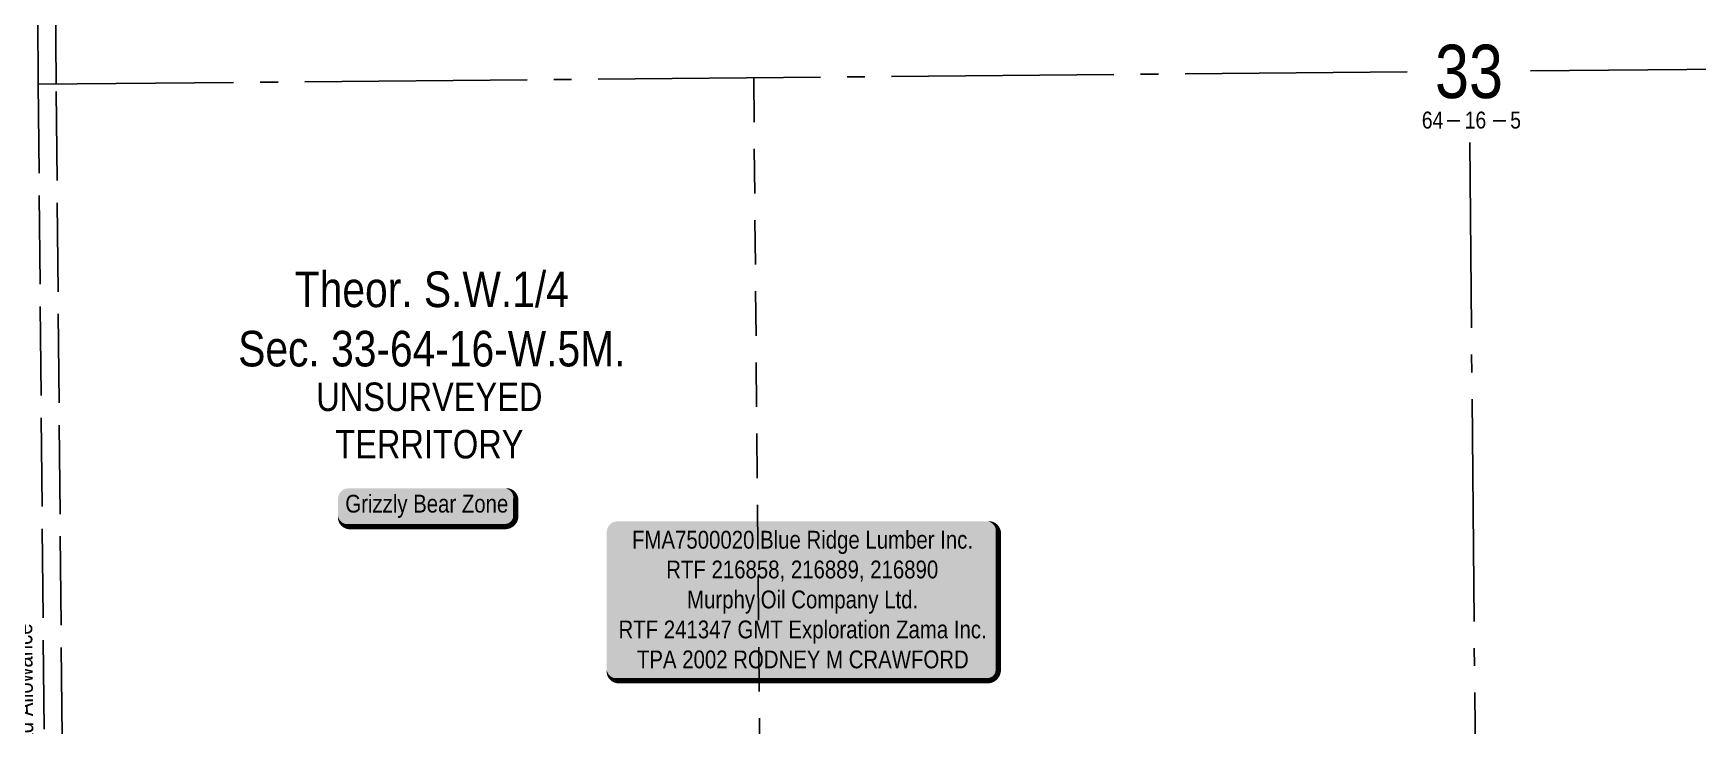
# Model space of a CAD drawing. Extents: x 538089 to 546766, y 6046620 to 6052605.
# Drawn here: x 540702 to 541638, y 6048048 to 6048437 of the extents above; entities that cross this region are included whole.
import ezdxf
from ezdxf.enums import TextEntityAlignment as Align

# ---------------------------------------------------------------- set-up
doc = ezdxf.new("R2010")
doc.units = 0
doc.header["$LTSCALE"] = 5
for name, pattern in [('foc-LSD', [8, 5, -3]), ('foc-QUARTERLINE', [33, 25, -3, 2, -3]), ('foc-UNSURVEYED', [12.5, 10, -2.5])]:
    doc.linetypes.add(name, pattern=pattern)
for name, color, linetype in [('10', 1, 'Continuous'), ('9', 3, 'Continuous'), ('AS-SURFACE IMPACT', 7, 'Continuous'), ('AS-WILDLIFE-BLOCK', 131, 'Continuous'), ('C-SYMBOL', 7, 'Continuous'), ('L-QSEC', 8, 'foc-QUARTERLINE'), ('L-ROAD-T', 7, 'Continuous'), ('L-SECLBL', 7, 'Continuous'), ('L-SECTION-LSD', 7, 'foc-LSD'), ('L-UNS-T', 3, 'Continuous'), ('L-USEC', 7, 'foc-UNSURVEYED')]:
    doc.layers.add(name, color=color, linetype=linetype)
doc.styles.add('175L', font='ARIALN.TTF', dxfattribs={"height": 20})
doc.styles.add('80', font='ARIALN.TTF', dxfattribs={"height": 10})
doc.styles.add('80L', font='ARIALN.TTF', dxfattribs={"height": 10})
doc.styles.add('SIMPLEX', font='ARIALN.TTF')

# ---------------------------------------------------------------- blocks, each defined once
blk = doc.blocks.new('L-SECLBL')
at = {"layer": '9', "color": 7}
for p, q in [((-5.08, -27.83), (-12.29, -27.83)), ((20.7, -27.83), (13.5, -27.83))]:
    blk.add_line(p, q, dxfattribs=at)
at = {"layer": '10', "color": 2, "style": 'SIMPLEX'}
blk.add_attdef('SEC', text='', height=30, dxfattribs=at).set_placement((0, 0), align=Align.MIDDLE)
at = {"layer": '10', "color": 5, "style": '80L'}
blk.add_attdef('TWP', text='', height=9.5, dxfattribs=at).set_placement((-14.43, -27.37), align=Align.MIDDLE_RIGHT)
blk.add_attdef('RGE', text='', height=9.5, dxfattribs=at).set_placement((3.62, -27.37), align=Align.MIDDLE_CENTER)
blk.add_attdef('MER', text='', height=9.5, dxfattribs=at).set_placement((23.17, -27.37), align=Align.MIDDLE_LEFT)
blk = doc.blocks.new('*U501')
h = blk.add_hatch(color=255)
edge = h.paths.add_edge_path()
edge.add_line((-44, -11.5), (44, -11.5))
edge.add_arc((44, -5.5), 6, 270, 360)
edge.add_line((50, -5.5), (50, 4))
edge.add_arc((44, 4), 6, 0, 90)
edge.add_line((44, 10), (-44, 10))
edge.add_arc((-44, 4), 6, 90, 180)
edge.add_line((-50, 4), (-50, -5.5))
edge.add_arc((-44, -5.5), 6, 180, 270)
at = {"color": 131, "flags": 128}
blk.add_lwpolyline([(-44, -11.5, 3, 3, 0), (44, -11.5, 3, 3, 0.414214), (50, -5.5, 3, 3, 0), (50, 4, 3, 0, 0.414214), (44, 10, 0, 0, 0), (-44, 10, 0, 0, 0.414214), (-50, 4, 0, 0, 0), (-50, -5.5, 0, 3, 0.414214)], format="xyseb", close=True, dxfattribs=at)
at = {"color": 131, "style": '80'}
blk.add_attdef('ENTER_TEXT_001', (-35.99, -5), '', height=10, dxfattribs=at)
blk = doc.blocks.new('*U507')
h = blk.add_hatch(color=255)
edge = h.paths.add_edge_path()
edge.add_line((-104, -45.5), (104, -45.5))
edge.add_arc((104, -39.5), 6, 270, 360)
edge.add_line((110, -39.5), (110, 38))
edge.add_arc((104, 38), 6, 0, 90)
edge.add_line((104, 44), (-104, 44))
edge.add_arc((-104, 38), 6, 90, 180)
edge.add_line((-110, 38), (-110, -39.5))
edge.add_arc((-104, -39.5), 6, 180, 270)
at = {"color": 44, "flags": 128}
blk.add_lwpolyline([(-104, -45.5, 3, 3, 0), (104, -45.5, 3, 3, 0.414214), (110, -39.5, 3, 3, 0), (110, 38, 3, 0, 0.414214), (104, 44, 0, 0, 0), (-104, 44, 0, 0, 0.414214), (-110, 38, 0, 0, 0), (-110, -39.5, 0, 3, 0.414214)], format="xyseb", close=True, dxfattribs=at)
at = {"color": 44, "style": '80'}
blk.add_attdef('ENTER_TEXT_001', (-35.99, -5), '', height=10, dxfattribs=at)

msp = doc.modelspace()

# ---------------------------------------------------------------- linework, layer by layer
at = {"layer": 'L-QSEC'}
for p, q in [((542313.504, 6048423.02), (541543.654, 6048416.134)), ((541474.375, 6048415.515), (540704.626, 6048408.63)), ((541516.431, 6047611.621), (541509.426, 6048375.827))]:
    msp.add_line(p, q, dxfattribs=at)
at = {"layer": 'L-SECTION-LSD', "flags": 128}
msp.add_lwpolyline([(541106.843, 6048412.228), (541110.493, 6048010.118)], dxfattribs=at)
at = {"layer": 'L-USEC'}
for p, q in [((540703.729, 6048508.59), (540704.626, 6048408.63)), ((540714.665, 6048408.72), (540713.767, 6048508.68)), ((540704.626, 6048408.63), (540711.854, 6047604.396)), ((540721.893, 6047604.486), (540714.665, 6048408.72))]:
    msp.add_line(p, q, dxfattribs=at)

# ---------------------------------------------------------------- block references
at = {"layer": 'AS-SURFACE IMPACT'}
ref = msp.add_blockref('*U507', (541134.314, 6048118.847), dxfattribs=dict(at, xscale=1.000506938824607, yscale=1.000506938824607, zscale=1.000506938824607))
ref.add_attrib('ENTER_TEXT_001', 'FMA7500020 Blue Ridge Lumber Inc.', (541038.433, 6048147.546), dxfattribs={"layer": '0', "color": 44, "height": 10.00507, "style": '80'})
ref.add_attrib('ENTER_TEXT_002', 'RTF 216858, 216889, 216890', (541057.682, 6048130.83), dxfattribs={"layer": '0', "color": 44, "height": 10.00507, "style": '80'})
ref.add_attrib('ENTER_TEXT_003', 'Murphy Oil Company Ltd.', (541069.397, 6048113.977), dxfattribs={"layer": '0', "color": 44, "height": 10.00507, "style": '80'})
ref.add_attrib('ENTER_TEXT_004', 'RTF 241347 GMT Exploration Zama Inc.', (541030.841, 6048097.125), dxfattribs={"layer": '0', "color": 44, "height": 10.00507, "style": '80'})
ref.add_attrib('ENTER_TEXT_005', 'TPA 2002 RODNEY M CRAWFORD', (541041.197, 6048080.272), dxfattribs={"layer": '0', "color": 44, "height": 10.00507, "style": '80'})
at = {"layer": 'AS-WILDLIFE-BLOCK'}
ref = msp.add_blockref('*U501', (540923.114, 6048171.438), dxfattribs=dict(at, xscale=0.99947887, yscale=0.99947887, zscale=0.99947887))
ref.add_attrib('ENTER_TEXT_001', 'Grizzly Bear Zone', (540877.227, 6048167.821), dxfattribs={"layer": '0', "color": 131, "height": 9.99479, "style": '80'})
at = {"layer": 'L-SECLBL'}
msp.add_blockref('L-SECLBL', (541509.059, 6048415.825), dxfattribs=at).add_auto_attribs({'SEC': '33', 'TWP': '64', 'RGE': '16', 'MER': '5'})

# ---------------------------------------------------------------- texts
at = {"layer": 'C-SYMBOL', "color": 3, "insert": (540925.889, 6048303.311), "char_height": 20, "width": 244.72241, "attachment_point": 2, "style": '175L'}
msp.add_mtext('Theor. S.W.1/4\\PSec. 33-64-16-W.5M.', dxfattribs=at)
at = {"layer": 'L-UNS-T', "color": 3, "insert": (540924.495, 6048219.475), "char_height": 15.99175, "attachment_point": 5, "style": '80L'}
msp.add_mtext_dynamic_manual_height_columns('UNSURVEYED TERRITORY', width=126.41375, gutter_width=47.5, heights=[0], dxfattribs=at)

# ---------------------------------------------------------------- next in the draw order: texts
at = {"layer": 'L-ROAD-T', "insert": (540692.166, 6048005.494), "char_height": 10, "width": 200.63581, "attachment_point": 2, "rotation": 90.576389, "style": '80L', "bg_fill": 3, "box_fill_scale": 1.15, "bg_fill_color": 256, "bg_fill_true_color": 256, "bg_fill_transparency": 0}
msp.add_mtext('Theoretic Government Road Allowance', dxfattribs=at)

doc.saveas('drawing.dxf')
